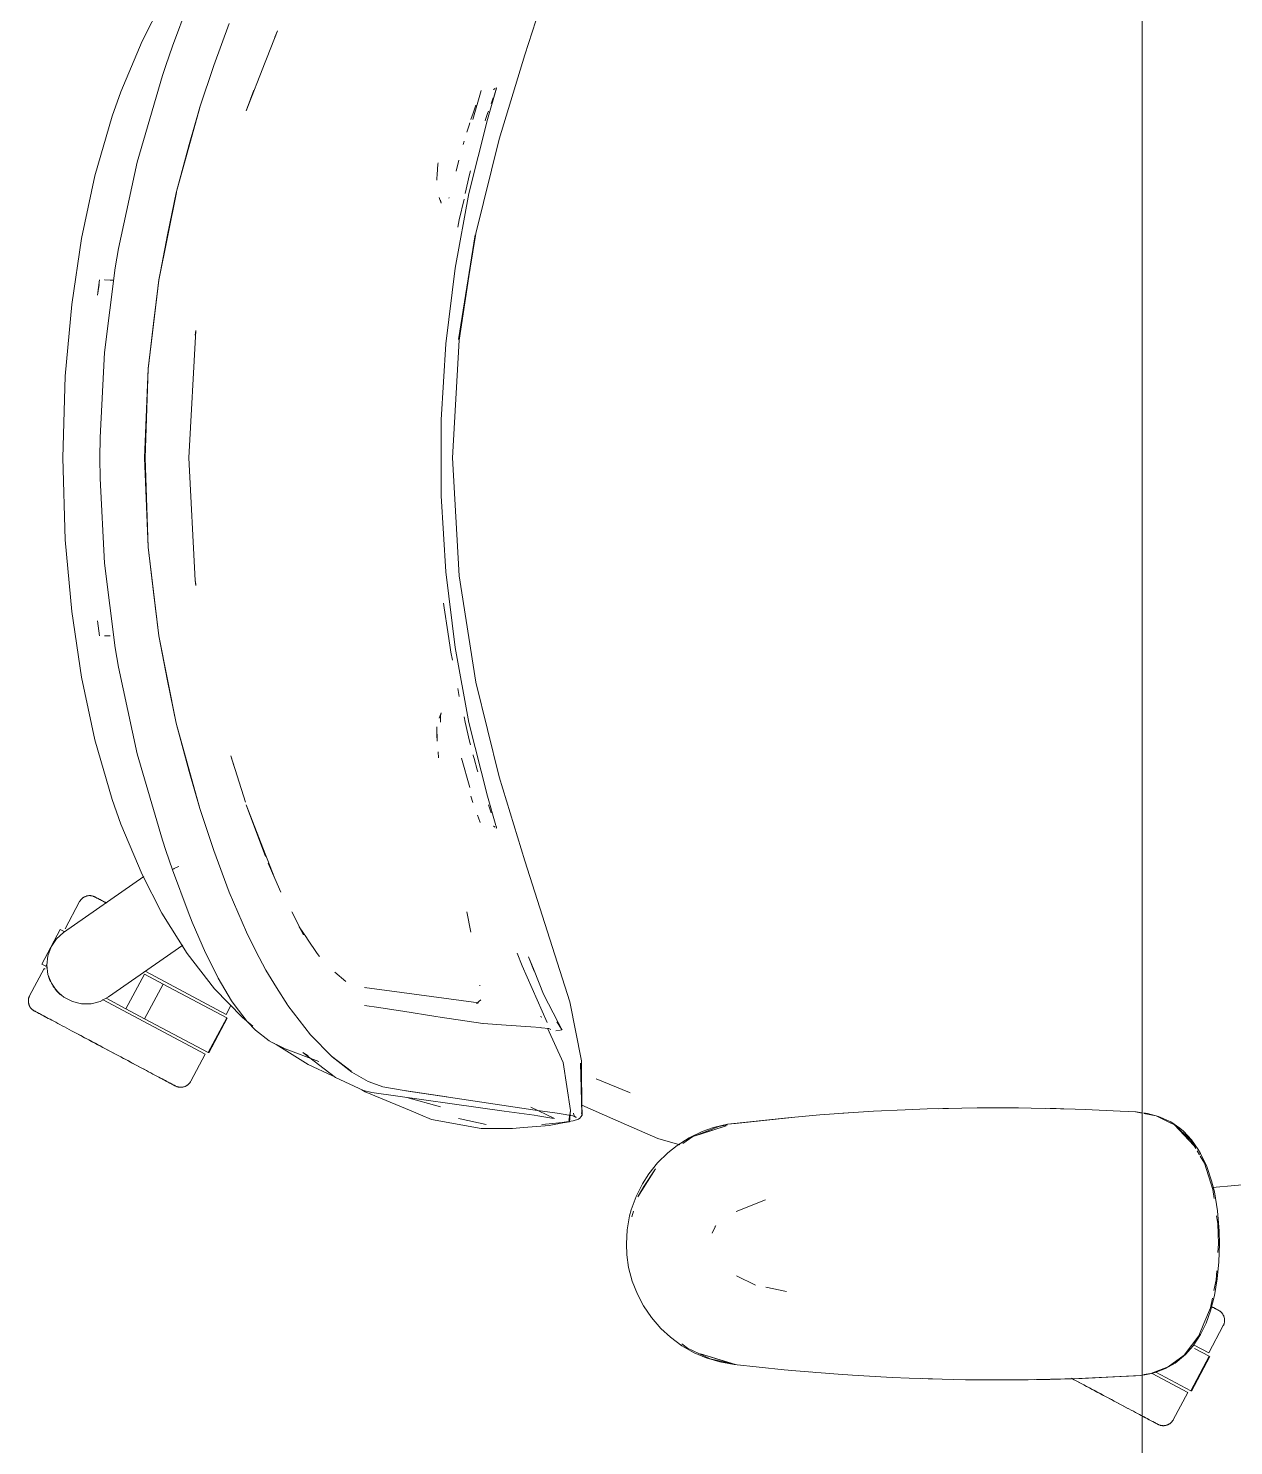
# Model space of a CAD drawing. Header units: millimetres. Extents: x 155927 to 295199, y -4084 to 97293.
# Drawn here: x 188526 to 188956, y 31308 to 31813 of the extents above; entities that cross this region are included whole.
import ezdxf

# ---------------------------------------------------------------- set-up
doc = ezdxf.new("R2010")
doc.units = ezdxf.units.MM
doc.header["$MEASUREMENT"] = 0
doc.layers.add('G-IMPT', color=8, linetype='CONTINUOUS', lineweight=9)
doc.layers.add('I-FURN', color=8, linetype='CONTINUOUS', lineweight=9)

msp = doc.modelspace()

# ---------------------------------------------------------------- linework, layer by layer
at = {"layer": 'G-IMPT'}
for p, q in [((188703.35, 31803.75), (188719.34, 31853.99)), ((188566.88, 31808.63), (188573.97, 31822.41)), ((188577.69, 31806.84), (188583.29, 31821.91)), ((188592.46, 31800.06), (188597.92, 31814.94)), ((188611.43, 31802.98), (188615.15, 31812.3)), ((188615.15, 31812.3), (188614.15, 31810.06)), ((188559.36, 31790.66), (188566.88, 31808.63)), ((188577.69, 31806.84), (188575.35, 31800.01)), ((188694.17, 31773.77), (188703.35, 31803.75)), ((188574.15, 31796.41), (188575.35, 31800.01)), ((188592.46, 31800.06), (188587.45, 31785.14)), ((188604.05, 31783.8), (188610.76, 31801.25)), ((188610.76, 31801.25), (188611.43, 31802.98)), ((188574.15, 31796.41), (188565.21, 31765.58)), ((188559.36, 31790.66), (188556.29, 31781.92)), ((188604.05, 31783.8), (188606.77, 31791.23)), ((188684.74, 31780.72), (188687.78, 31791.15)), ((188689.94, 31780.72), (188693.21, 31791.94)), ((188689.94, 31780.72), (188693.05, 31791.54)), ((188689.94, 31780.72), (188693, 31791.25)), ((188691.67, 31787.47), (188692.06, 31788.54)), ((188692.12, 31791.4), (188692.73, 31791.79)), ((188692.12, 31791.4), (188692.33, 31791.55)), ((188693, 31791.25), (188693.05, 31791.54)), ((188693.21, 31791.94), (188693.07, 31792.19)), ((188579.07, 31754.64), (188587.45, 31785.14)), ((188579.07, 31754.64), (188587.5, 31785.05)), ((188583.72, 31771.89), (188587.5, 31785.05)), ((188684.85, 31783.02), (188685.11, 31783.74)), ((188685.87, 31785.9), (188685.11, 31783.74)), ((188690.33, 31783.75), (188690.04, 31782.95)), ((188691.32, 31786.5), (188691.67, 31787.47)), ((188556.29, 31781.92), (188550.11, 31760.68)), ((188683.46, 31778.8), (188682.67, 31776.31)), ((188683.39, 31754.4), (188689.94, 31780.72)), ((188683.7, 31779.58), (188683.46, 31778.8)), ((188684.85, 31783.02), (188684.08, 31780.71)), ((188689.31, 31780.72), (188689.16, 31780.26)), ((188689.31, 31780.72), (188690.04, 31782.95)), ((188694.17, 31773.77), (188685.85, 31740.09)), ((188583.72, 31771.89), (188579.07, 31754.64)), ((188681.68, 31773.01), (188681.35, 31771.89)), ((188558.54, 31734.79), (188565.21, 31765.58)), ((188672.07, 31761.16), (188672.35, 31764.87)), ((188672.35, 31764.87), (188672.38, 31765.35)), ((188679.77, 31766.22), (188678.77, 31762.36)), ((188679.77, 31766.22), (188679.38, 31764.69)), ((188550.11, 31760.68), (188545.3, 31738.32)), ((188672.07, 31761.16), (188671.97, 31759.79)), ((188671.97, 31759.09), (188671.97, 31759.79)), ((188682.07, 31754.39), (188683.62, 31761.14)), ((188683.62, 31761.14), (188683.96, 31762.42)), ((188572.89, 31723.52), (188579.11, 31754.76)), ((188579.11, 31754.76), (188572.9, 31723.59)), ((188579.07, 31754.64), (188575.99, 31739.62)), ((188683.39, 31754.4), (188678.46, 31727.74)), ((188673.5, 31751), (188672.82, 31752.95)), ((188673.5, 31751), (188673.29, 31752.05)), ((188676.18, 31752.68), (188676.31, 31753.01)), ((188676.2, 31752.68), (188676.31, 31753.01)), ((188679.91, 31744.99), (188681.62, 31752.41)), ((188679.44, 31742.36), (188679.91, 31744.99)), ((188541.81, 31714.9), (188545.3, 31738.32)), ((188572.89, 31723.52), (188575.99, 31739.62)), ((188685.85, 31740.09), (188679.6, 31702.35)), ((188679.6, 31702.35), (188685.59, 31739.71)), ((188679.86, 31702.17), (188685.59, 31739.71)), ((188557.36, 31727.87), (188558.54, 31734.79)), ((188551.71, 31723.6), (188551.06, 31718.19)), ((188553.47, 31723.63), (188555.56, 31723.56)), ((188553.47, 31723.63), (188553.58, 31723.63)), ((188553.54, 31697.7), (188557.36, 31727.87)), ((188556.81, 31723.51), (188555.56, 31723.56)), ((188569.07, 31692), (188572.9, 31723.59)), ((188569.11, 31691.96), (188572.89, 31723.52)), ((188570.95, 31708.04), (188572.89, 31723.52)), ((188678.46, 31727.74), (188675.16, 31700.82)), ((188551.63, 31721.95), (188551.06, 31718.19)), ((188539.55, 31689.33), (188541.81, 31714.9)), ((188570.95, 31708.04), (188569.11, 31691.96)), ((188583.56, 31660.19), (188586.06, 31705.53)), ((188586.06, 31705.53), (188585.84, 31703.91)), ((188585.84, 31703.91), (188586.07, 31705.22)), ((188586.11, 31705.46), (188586.07, 31705.22)), ((188551.93, 31667.5), (188553.54, 31697.7)), ((188673.51, 31673.75), (188675.16, 31700.82)), ((188679.86, 31702.17), (188677.5, 31660.19)), ((188538.7, 31660.19), (188539.55, 31689.33)), ((188567.74, 31660.19), (188569.07, 31692)), ((188569.11, 31691.96), (188567.97, 31660.19)), ((188569.11, 31691.96), (188568.43, 31677.07)), ((188568.43, 31677.07), (188567.97, 31660.19)), ((188673.51, 31646.62), (188673.51, 31673.75)), ((188551.93, 31667.5), (188551.83, 31660.19)), ((188539.55, 31631.04), (188538.7, 31660.19)), ((188551.93, 31652.87), (188551.83, 31660.19)), ((188569.07, 31628.37), (188567.74, 31660.19)), ((188568.43, 31643.3), (188567.97, 31660.19)), ((188569.11, 31628.41), (188567.97, 31660.19)), ((188583.51, 31660.19), (188585.84, 31616.46)), ((188583.56, 31660.19), (188585.84, 31616.46)), ((188679.86, 31618.2), (188677.5, 31660.19)), ((188551.93, 31652.87), (188553.54, 31622.67)), ((188568.43, 31643.3), (188569.11, 31628.41)), ((188673.51, 31646.62), (188675.16, 31619.55)), ((188541.81, 31605.47), (188539.55, 31631.04)), ((188569.07, 31628.37), (188572.9, 31596.78)), ((188569.11, 31628.41), (188572.89, 31596.85)), ((188569.11, 31628.41), (188570.95, 31612.33)), ((188553.54, 31622.67), (188557.36, 31592.5)), ((188678.46, 31592.63), (188675.16, 31619.55)), ((188685.85, 31580.28), (188679.86, 31618.2)), ((188572.89, 31596.85), (188570.95, 31612.33)), ((188585.84, 31616.46), (188586.1, 31614.68)), ((188585.84, 31616.46), (188586.07, 31615.15)), ((188586.11, 31614.91), (188586.07, 31615.15)), ((188674.54, 31606.79), (188674.36, 31608.45)), ((188675.84, 31598.26), (188674.54, 31606.79)), ((188545.3, 31582.05), (188541.81, 31605.47)), ((188551.71, 31596.77), (188551.06, 31602.19)), ((188555.56, 31596.81), (188553.47, 31596.74)), ((188553.47, 31596.74), (188553.58, 31596.74)), ((188579.07, 31565.73), (188572.89, 31596.85)), ((188572.89, 31596.85), (188575.99, 31580.75)), ((188579.07, 31565.73), (188572.9, 31596.78)), ((188675.84, 31598.26), (188676.69, 31592.64)), ((188557.36, 31592.5), (188558.54, 31585.58)), ((188676.69, 31592.64), (188676.94, 31591.01)), ((188683.39, 31565.97), (188678.46, 31592.63)), ((188677.49, 31588.11), (188676.94, 31591.01)), ((188550.11, 31559.69), (188545.3, 31582.05)), ((188565.21, 31554.79), (188558.54, 31585.58)), ((188579.07, 31565.73), (188575.99, 31580.75)), ((188679.42, 31578), (188679.95, 31575.19)), ((188685.85, 31580.28), (188694.17, 31546.6)), ((188673.5, 31569.37), (188672.82, 31567.42)), ((188673.29, 31568.33), (188673.26, 31566.02)), ((188673.29, 31568.33), (188673.5, 31569.37)), ((188681.62, 31567.96), (188682.07, 31565.98)), ((188583.72, 31548.48), (188579.07, 31565.73)), ((188579.07, 31565.73), (188587.45, 31535.23)), ((188579.07, 31565.73), (188587.5, 31535.32)), ((188671.96, 31564.32), (188672.05, 31559.26)), ((188671.96, 31564.32), (188671.97, 31561.53)), ((188672.05, 31559.26), (188671.97, 31561.53)), ((188673.24, 31566.16), (188673.26, 31566.02)), ((188683.62, 31559.23), (188682.07, 31565.98)), ((188683.39, 31565.97), (188689.94, 31539.65)), ((188556.29, 31538.45), (188550.11, 31559.69)), ((188683.62, 31559.23), (188683.96, 31557.93)), ((188565.21, 31554.79), (188574.15, 31523.96)), ((188598.52, 31554.04), (188599.59, 31550.61)), ((188598.52, 31554.04), (188603.77, 31537.55)), ((188672.37, 31555.47), (188672.58, 31553.37)), ((188683.65, 31542.75), (188680.72, 31553.22)), ((188684.92, 31554.21), (188684.88, 31554.39)), ((188685.24, 31553.07), (188684.92, 31554.21)), ((188685.24, 31553.07), (188686.36, 31549.08)), ((188583.72, 31548.48), (188587.5, 31535.32)), ((188686.36, 31549.08), (188686.56, 31548.39)), ((188703.35, 31516.62), (188694.17, 31546.6)), ((188556.29, 31538.45), (188559.36, 31529.71)), ((188604.05, 31536.57), (188610.87, 31518.16)), ((188604.05, 31536.57), (188610.76, 31519.12)), ((188684.1, 31539.66), (188684.82, 31537.44)), ((188689.94, 31539.65), (188693.01, 31529.22)), ((188691.1, 31534.45), (188690.35, 31536.55)), ((188587.45, 31535.23), (188592.46, 31520.31)), ((188686.81, 31531.9), (188686.44, 31532.91)), ((188686.81, 31531.9), (188687.42, 31530.24)), ((188691.1, 31534.45), (188691.34, 31533.79)), ((188559.36, 31529.71), (188566.88, 31511.74)), ((188692.12, 31528.97), (188692.33, 31528.82)), ((188692.12, 31528.97), (188692.73, 31528.58)), ((188693.08, 31528.95), (188693.01, 31529.22)), ((188693.15, 31528.65), (188693.08, 31528.95)), ((188693.12, 31528.19), (188693.21, 31528.43)), ((188693.21, 31528.43), (188693.15, 31528.65)), ((188574.15, 31523.96), (188575.35, 31520.36)), ((188577.75, 31513.42), (188575.35, 31520.36)), ((188597.92, 31505.43), (188592.46, 31520.31)), ((188610.76, 31519.12), (188611.43, 31517.39)), ((188614.15, 31510.31), (188611.43, 31517.39)), ((188703.35, 31516.62), (188719.34, 31466.38)), ((188573.97, 31497.96), (188566.88, 31511.74)), ((188577.72, 31513.42), (188577.75, 31513.56)), ((188583.29, 31498.46), (188577.72, 31513.42)), ((188577.75, 31513.56), (188578.16, 31513.83)), ((188577.75, 31513.56), (188577.76, 31513.6)), ((188577.75, 31513.56), (188577.75, 31513.42)), ((188578.16, 31513.83), (188577.76, 31513.6)), ((188578.99, 31514.21), (188578.16, 31513.83)), ((188578.34, 31513.93), (188578.16, 31513.83)), ((188578.99, 31514.21), (188578.34, 31513.93)), ((188578.99, 31514.21), (188580.04, 31514.63)), ((188578.99, 31514.21), (188579.45, 31514.41)), ((188580.04, 31514.63), (188579.45, 31514.41)), ((188614.15, 31510.31), (188611.84, 31515.76)), ((188616.34, 31505.47), (188614.15, 31510.31)), ((188597.92, 31505.43), (188604.09, 31491.21)), ((188582.94, 31483.67), (188573.97, 31497.96)), ((188584.77, 31494.78), (188583.29, 31498.46)), ((188620.22, 31498.42), (188624.4, 31490.32)), ((188682.63, 31498.51), (188684.04, 31491.26)), ((188589.54, 31483.82), (188584.77, 31494.78)), ((188607.48, 31484.48), (188604.09, 31491.21)), ((188622.9, 31493.09), (188625.46, 31489.33)), ((188622.9, 31493.09), (188624.4, 31490.32)), ((188625.46, 31489.33), (188625.85, 31488.76)), ((188625.85, 31488.76), (188629.35, 31483.62)), ((188582.94, 31483.67), (188592.75, 31471.07)), ((188589.76, 31483.38), (188589.54, 31483.82)), ((188589.54, 31483.82), (188594.07, 31474.77)), ((188589.54, 31483.82), (188593.76, 31475.37)), ((188589.76, 31483.38), (188594.07, 31474.77)), ((188607.48, 31484.48), (188611.05, 31477.69)), ((188629.35, 31483.62), (188630.1, 31482.52)), ((188700.62, 31483.79), (188702.36, 31479.21)), ((188706.66, 31477.57), (188704.64, 31482.47)), ((188704.64, 31482.47), (188706.67, 31477.36)), ((188706.67, 31477.36), (188704.87, 31481.89)), ((188614.82, 31471.46), (188611.05, 31477.69)), ((188635.62, 31476.99), (188639.53, 31473.65)), ((188702.36, 31479.21), (188711.29, 31459.05)), ((188709.92, 31469.1), (188706.66, 31477.57)), ((188602.71, 31460.77), (188592.75, 31471.07)), ((188594.07, 31474.77), (188593.76, 31475.37)), ((188594.07, 31474.77), (188598.8, 31466.77)), ((188614.82, 31471.46), (188618.7, 31465.36)), ((188659.47, 31469.71), (188646.12, 31471.49)), ((188646.12, 31471.49), (188646.59, 31471.35)), ((188687.31, 31472.04), (188687.26, 31472.39)), ((188599.66, 31465.48), (188598.8, 31466.77)), ((188604.38, 31459.35), (188599.66, 31465.48)), ((188618.87, 31465.11), (188618.7, 31465.36)), ((188659.47, 31469.71), (188686.81, 31465.98)), ((188687.66, 31467.09), (188686.1, 31465.85)), ((188686.31, 31465.89), (188686.54, 31465.93)), ((188686.81, 31465.98), (188686.54, 31465.93)), ((188709.92, 31469.1), (188715.19, 31458.99)), ((188719.34, 31466.38), (188723.54, 31445.43)), ((188606.38, 31457.77), (188602.71, 31460.77)), ((188626.89, 31454.67), (188618.87, 31465.11)), ((188651.28, 31464.36), (188646.21, 31465.1)), ((188651.28, 31464.36), (188658.12, 31463.3)), ((188658.12, 31463.3), (188659.78, 31463.03)), ((188671.55, 31461.17), (188659.78, 31463.03)), ((188673.11, 31460.92), (188671.55, 31461.17)), ((188688.32, 31458.71), (188673.11, 31460.92)), ((188708.91, 31461.22), (188709.35, 31460.95)), ((188604.38, 31459.35), (188607.27, 31456.33)), ((188612.14, 31452.47), (188607.27, 31456.33)), ((188688.32, 31458.71), (188688.4, 31458.7)), ((188688.4, 31458.7), (188696.64, 31458.08)), ((188705.49, 31457.45), (188696.64, 31458.08)), ((188705.49, 31457.45), (188708.9, 31457.2)), ((188709.27, 31457.15), (188708.9, 31457.2)), ((188709.27, 31457.15), (188711.73, 31456.87)), ((188716.91, 31444.73), (188711.32, 31457.02)), ((188711.73, 31456.87), (188711.79, 31456.85)), ((188712.56, 31456.57), (188711.79, 31456.85)), ((188714.3, 31456.09), (188715.83, 31456.26)), ((188716.54, 31456.54), (188714.7, 31459.24)), ((188716.54, 31456.54), (188715.19, 31458.99)), ((188715.83, 31456.26), (188716.52, 31456.41)), ((188716.52, 31456.41), (188716.54, 31456.54)), ((188716.54, 31456.54), (188716.58, 31456.7)), ((188613.27, 31451.85), (188612.14, 31452.47)), ((188613.27, 31451.85), (188615.71, 31450.68)), ((188614.63, 31451.16), (188613.86, 31451.66)), ((188614.63, 31451.16), (188626.08, 31444.04)), ((188615.71, 31450.68), (188617.94, 31449.61)), ((188634.63, 31446.77), (188626.89, 31454.67)), ((188629.85, 31445.1), (188617.94, 31449.61)), ((188624.19, 31448.33), (188635.84, 31439.41)), ((188624.19, 31448.33), (188626.14, 31447.21)), ((188641.37, 31441.68), (188634.42, 31447.07)), ((188634.42, 31447.07), (188637.99, 31444.27)), ((188634.63, 31446.77), (188641.59, 31441.35)), ((188723.54, 31445.43), (188723.58, 31426.56)), ((188626.08, 31444.04), (188634.71, 31440.06)), ((188641.37, 31441.68), (188637.99, 31444.27)), ((188641.59, 31441.35), (188647.43, 31438.06)), ((188716.91, 31444.73), (188719.62, 31427.68)), ((188723.1, 31444.54), (188723.68, 31426.1)), ((188723.1, 31444.54), (188723.58, 31426.56)), ((188635.84, 31439.41), (188642.42, 31436.35)), ((188642.42, 31436.35), (188645.78, 31434.78)), ((188645.17, 31435.07), (188646.34, 31434.29)), ((188647.85, 31437.85), (188647.43, 31438.06)), ((188647.85, 31437.85), (188652.64, 31436.1)), ((188652.64, 31436.1), (188660.31, 31434.8)), ((188728.68, 31439), (188740.54, 31434.07)), ((188648.77, 31434.13), (188645.78, 31434.78)), ((188646.34, 31434.29), (188662.79, 31427.5)), ((188695.99, 31427.46), (188648.77, 31434.13)), ((188675.48, 31432.5), (188660.31, 31434.8)), ((188675.48, 31432.5), (188660.89, 31434.73)), ((188676.08, 31432.4), (188660.89, 31434.73)), ((188673.19, 31429.01), (188661.2, 31432.25)), ((188673.19, 31429.01), (188661.3, 31432.36)), ((188676.08, 31432.4), (188706.95, 31427.85)), ((188740.8, 31433.97), (188740.54, 31434.07)), ((188662.79, 31427.5), (188666.15, 31426.11)), ((188670.01, 31424.51), (188666.15, 31426.11)), ((188695.99, 31427.46), (188706.65, 31426.02)), ((188705.4, 31428.83), (188713.84, 31424.83)), ((188707.95, 31425.8), (188706.65, 31426.02)), ((188706.95, 31427.85), (188714.81, 31426.74)), ((188712.97, 31424.97), (188707.95, 31425.8)), ((188713.84, 31424.83), (188712.97, 31424.97)), ((188721.07, 31425.63), (188714.81, 31426.74)), ((188718.93, 31424.1), (188719.62, 31427.68)), ((188718.93, 31424.1), (188719.56, 31427.64)), ((188719.56, 31427.64), (188719.17, 31423.69)), ((188720.45, 31425.8), (188721.55, 31425.24)), ((188720.45, 31425.8), (188721.07, 31425.63)), ((188720.73, 31426.17), (188720.65, 31426.67)), ((188720.73, 31426.17), (188721.05, 31425.63)), ((188721.05, 31425.63), (188721.55, 31425.24)), ((188722.94, 31424.91), (188723.31, 31425.41)), ((188723.71, 31425.98), (188723.31, 31425.41)), ((188723.71, 31425.98), (188723.52, 31426.84)), ((188723.52, 31426.84), (188723.54, 31426.73)), ((188723.58, 31426.56), (188723.54, 31426.73)), ((188731.74, 31425.97), (188723.57, 31429.53)), ((188723.68, 31426.1), (188723.58, 31426.56)), ((188739.57, 31422.54), (188731.74, 31425.97)), ((188775.53, 31422.77), (188798.49, 31425.22)), ((188775.53, 31422.77), (188796.97, 31425.12)), ((188798.49, 31425.22), (188778.35, 31423.1)), ((188796.97, 31425.12), (188808.37, 31426.1)), ((188818.65, 31426.83), (188808.37, 31426.1)), ((188816.61, 31426.7), (188815.2, 31426.56)), ((188816.61, 31426.7), (188818.52, 31426.79)), ((188818.65, 31426.83), (188827.53, 31427.39)), ((188838.83, 31427.93), (188827.53, 31427.39)), ((188838.83, 31427.93), (188846.71, 31428.23)), ((188859.02, 31428.52), (188846.71, 31428.23)), ((188850.58, 31428.31), (188852.24, 31428.39)), ((188852.24, 31428.39), (188854.32, 31428.39)), ((188859.02, 31428.52), (188864.49, 31428.59)), ((188879.2, 31428.6), (188864.49, 31428.59)), ((188883.71, 31428.55), (188879.2, 31428.6)), ((188883.71, 31428.55), (188899.38, 31428.17)), ((188890.44, 31428.37), (188892.66, 31428.37)), ((188895.34, 31428.26), (188892.66, 31428.37)), ((188899.38, 31428.17), (188902.93, 31428.05)), ((188915.49, 31427.43), (188902.93, 31428.05)), ((188915.49, 31427.43), (188921.15, 31427.15)), ((188923.23, 31426.72), (188920.93, 31427.15)), ((188921.15, 31427.15), (188923.23, 31426.89)), ((188923.86, 31426.81), (188925.16, 31426.65)), ((188928.27, 31425.78), (188923.86, 31426.6)), ((188925.16, 31426.65), (188929.12, 31425.58)), ((188932.53, 31423.68), (188928.27, 31425.78)), ((188933.44, 31423.6), (188929.12, 31425.58)), ((188687.71, 31421.27), (188670.01, 31424.51)), ((188680.27, 31424.73), (188679.69, 31424.88)), ((188689.57, 31422.69), (188680.27, 31424.73)), ((188687.71, 31421.27), (188694.68, 31421.25)), ((188698.85, 31421.25), (188694.68, 31421.25)), ((188702.8, 31421.59), (188698.85, 31421.25)), ((188702.8, 31421.59), (188712.13, 31422.39)), ((188711.96, 31422.91), (188709.37, 31422.7)), ((188711.96, 31422.91), (188716.65, 31423.43)), ((188712.13, 31422.39), (188712.6, 31422.43)), ((188716.85, 31423.25), (188712.6, 31422.43)), ((188717.26, 31423.51), (188716.65, 31423.43)), ((188716.85, 31423.25), (188719.17, 31423.69)), ((188717.26, 31423.51), (188720.54, 31424.04)), ((188720.54, 31424.04), (188722.4, 31424.59)), ((188722.94, 31424.91), (188722.4, 31424.59)), ((188750.7, 31417.69), (188739.57, 31422.54)), ((188761.86, 31417.97), (188766.44, 31420.16)), ((188763.18, 31418.37), (188775.04, 31422.18)), ((188772.4, 31421.97), (188764.22, 31418.77)), ((188765.89, 31419.27), (188775.04, 31422.18)), ((188766.44, 31420.16), (188770.57, 31421.61)), ((188775.53, 31422.77), (188770.57, 31421.61)), ((188775.46, 31422.55), (188772.4, 31421.97)), ((188775.53, 31422.77), (188778.35, 31423.1)), ((188932.53, 31423.68), (188934.77, 31422.57)), ((188933.44, 31423.6), (188936.66, 31421.39)), ((188934.77, 31422.57), (188937.18, 31420.34)), ((188941.67, 31415.18), (188934.77, 31422.57)), ((188940.48, 31417.27), (188934.77, 31422.57)), ((188937.98, 31420.26), (188936.66, 31421.39)), ((188940.26, 31416.8), (188937.18, 31420.34)), ((188937.98, 31420.26), (188940.85, 31417.21)), ((188750.7, 31417.69), (188758.52, 31415.43)), ((188754.23, 31412.62), (188757.53, 31415.24)), ((188761.86, 31417.97), (188757.53, 31415.24)), ((188763.18, 31418.37), (188759.6, 31415.94)), ((188763.18, 31418.37), (188765.89, 31419.27)), ((188941.67, 31415.18), (188940.39, 31416.65)), ((188942.36, 31414.12), (188940.48, 31417.27)), ((188940.85, 31417.21), (188943.29, 31413.76)), ((188750.62, 31409.07), (188754.23, 31412.62)), ((188943.7, 31411.89), (188942.87, 31413.27)), ((188944.1, 31412.39), (188943.29, 31413.76)), ((188945.44, 31408.97), (188943.98, 31411.42)), ((188946.31, 31407.75), (188944.1, 31412.39)), ((188743.57, 31396.94), (188749.89, 31406.89)), ((188745.17, 31401.55), (188747.43, 31405.1)), ((188745.73, 31400.62), (188749.89, 31406.89)), ((188750.62, 31409.07), (188747.43, 31405.1)), ((188948.47, 31399.57), (188945.44, 31408.97)), ((188948.04, 31402.66), (188946.31, 31407.75)), ((188742.92, 31397.04), (188745.17, 31401.55)), ((188743.57, 31396.94), (188745.73, 31400.62)), ((188948.04, 31402.66), (188949.02, 31398.73)), ((188948.34, 31400.2), (188964.22, 31401.64)), ((188742.92, 31397.04), (188741.21, 31392.27)), ((188789.05, 31395.87), (188778.63, 31391.72)), ((188948.93, 31396.28), (188948.47, 31399.57)), ((188949.02, 31398.73), (188950.14, 31391.97)), ((188739.77, 31385.19), (188740.65, 31390.14)), ((188740.65, 31390.14), (188741.21, 31392.27)), ((188742.01, 31391.83), (188741.39, 31389.8)), ((188950.2, 31387.31), (188949.81, 31390.1)), ((188950.71, 31384.66), (188950.14, 31391.97)), ((188739.47, 31380.15), (188739.77, 31385.19)), ((188770.09, 31383.98), (188771.1, 31386.2)), ((188771.1, 31386.2), (188771.06, 31386.12)), ((188771.1, 31386.2), (188771.4, 31386.65)), ((188950.2, 31387.31), (188950.43, 31380.15)), ((188950.71, 31384.66), (188950.8, 31380.15)), ((188739.47, 31380.15), (188739.64, 31376.3)), ((188950.24, 31377.04), (188950.43, 31380.15)), ((188950.8, 31380.15), (188950.62, 31373.81)), ((188740.29, 31371.79), (188739.64, 31376.3)), ((188740.29, 31371.79), (188741.55, 31366.92)), ((188949.64, 31367.32), (188949.84, 31370.53)), ((188950.06, 31367.66), (188950.62, 31373.81)), ((188743.39, 31362.21), (188741.55, 31366.92)), ((188778.72, 31368.77), (188785.5, 31365.5)), ((188796.55, 31363.17), (188789.12, 31364.74)), ((188948.87, 31363.57), (188949.64, 31367.32)), ((188950.06, 31367.66), (188949.06, 31361.73)), ((188745.58, 31358.05), (188743.39, 31362.21)), ((188947.6, 31357.36), (188948.31, 31360.83)), ((188947.63, 31356.25), (188949.06, 31361.73)), ((188745.58, 31358.05), (188748.41, 31353.88)), ((188947.6, 31357.36), (188945.27, 31351.74)), ((188947.63, 31356.25), (188946.04, 31351.91)), ((188748.41, 31353.88), (188751.73, 31350.04)), ((188755.17, 31346.88), (188751.73, 31350.04)), ((188943.43, 31347.35), (188945.27, 31351.74)), ((188944.06, 31347.84), (188946.04, 31351.91)), ((188755.17, 31346.88), (188759.25, 31343.88)), ((188759.21, 31344.57), (188761.32, 31342.98)), ((188938.22, 31340.56), (188943.43, 31347.35)), ((188944.06, 31347.84), (188941.41, 31343.79)), ((188763.69, 31341.37), (188759.25, 31343.88)), ((188769.38, 31339.24), (188761.32, 31342.98)), ((188763.69, 31341.37), (188767.93, 31339.56)), ((188778.35, 31337.2), (188765.89, 31341.03)), ((188765.89, 31341.03), (188775.04, 31338.12)), ((188767.93, 31339.56), (188772.79, 31338.09)), ((188769.38, 31339.24), (188777.79, 31337.33)), ((188932.59, 31336.39), (188938.22, 31340.56)), ((188935, 31337.68), (188938.74, 31340.76)), ((188941.41, 31343.79), (188938.74, 31340.76)), ((188777.84, 31337.2), (188772.79, 31338.09)), ((188778.35, 31337.2), (188775.04, 31338.12)), ((188795.76, 31335.29), (188777.84, 31337.2)), ((188799.89, 31334.95), (188795.76, 31335.29)), ((188814.95, 31333.7), (188799.89, 31334.95)), ((188806.77, 31334.35), (188805.09, 31334.52)), ((188926.4, 31333.98), (188932.59, 31336.39)), ((188926.58, 31333.96), (188927.92, 31334.33)), ((188931.56, 31335.72), (188927.92, 31334.33)), ((188931.56, 31335.72), (188935, 31337.68)), ((188814.95, 31333.7), (188820.04, 31333.37)), ((188820.04, 31333.37), (188834.18, 31332.56)), ((188840.2, 31332.31), (188834.18, 31332.56)), ((188840.2, 31332.31), (188851.96, 31331.92)), ((188845.09, 31332.17), (188847.02, 31332.06)), ((188847.02, 31332.06), (188848.52, 31332.05)), ((188860.38, 31331.76), (188851.96, 31331.92)), ((188860.38, 31331.76), (188890.4, 31331.87)), ((188860.38, 31331.76), (188880.56, 31331.71)), ((188860.38, 31331.76), (188871.17, 31331.67)), ((188890.4, 31331.87), (188871.17, 31331.67)), ((188880.56, 31331.71), (188901.96, 31332.21)), ((188880.56, 31331.71), (188900.75, 31332.18)), ((188880.56, 31331.71), (188890.4, 31331.87)), ((188880.56, 31331.75), (188882.6, 31331.73)), ((188882.6, 31331.73), (188884.81, 31331.81)), ((188890.4, 31331.87), (188901.96, 31332.21)), ((188900.75, 31332.18), (188922.53, 31333.26)), ((188900.75, 31332.18), (188920.93, 31333.15)), ((188901.96, 31332.21), (188900.75, 31332.18)), ((188901.96, 31332.21), (188922.53, 31333.26)), ((188922.53, 31333.26), (188920.93, 31333.15)), ((188922.53, 31333.26), (188924.18, 31333.52)), ((188926.4, 31333.98), (188923.86, 31333.59)), ((188926.58, 31333.96), (188924.18, 31333.52))]:
    msp.add_line(p, q, dxfattribs=at)
at = {"layer": 'I-FURN'}
for p, q in [((188923.23, 32404.61), (188923.23, 31004.61)), ((188923.23, 31004.61), (188923.23, 32404.61)), ((188538.91, 31491.04), (188567.5, 31511.06)), ((188544.65, 31502.09), (188539.5, 31492.41)), ((188544.65, 31502.09), (188544.73, 31502.23)), ((188544.73, 31502.23), (188544.82, 31502.37)), ((188544.82, 31502.37), (188544.91, 31502.5)), ((188544.91, 31502.5), (188545, 31502.64)), ((188545, 31502.64), (188545.1, 31502.76)), ((188545.1, 31502.76), (188545.21, 31502.88)), ((188545.21, 31502.88), (188545.32, 31503)), ((188545.32, 31503), (188545.43, 31503.12)), ((188545.43, 31503.12), (188545.55, 31503.22)), ((188545.55, 31503.22), (188545.67, 31503.33)), ((188545.67, 31503.33), (188545.8, 31503.43)), ((188545.8, 31503.43), (188545.93, 31503.52)), ((188545.93, 31503.52), (188546.06, 31503.61)), ((188546.06, 31503.61), (188546.2, 31503.69)), ((188546.2, 31503.69), (188546.34, 31503.77)), ((188546.34, 31503.77), (188546.49, 31503.84)), ((188546.49, 31503.84), (188546.64, 31503.91)), ((188546.64, 31503.91), (188546.78, 31503.97)), ((188546.78, 31503.97), (188546.94, 31504.02)), ((188546.94, 31504.02), (188547.09, 31504.07)), ((188547.09, 31504.07), (188547.25, 31504.11)), ((188547.25, 31504.11), (188547.4, 31504.15)), ((188547.4, 31504.15), (188547.56, 31504.18)), ((188547.56, 31504.18), (188547.72, 31504.2)), ((188547.72, 31504.2), (188547.88, 31504.22)), ((188547.88, 31504.22), (188548.04, 31504.23)), ((188548.04, 31504.23), (188548.2, 31504.23)), ((188548.2, 31504.23), (188548.37, 31504.23)), ((188548.37, 31504.23), (188548.53, 31504.22)), ((188548.53, 31504.22), (188548.69, 31504.2)), ((188548.69, 31504.2), (188548.85, 31504.18)), ((188548.85, 31504.18), (188549, 31504.15)), ((188549, 31504.15), (188549.16, 31504.12)), ((188549.16, 31504.12), (188549.32, 31504.08)), ((188549.32, 31504.08), (188549.47, 31504.03)), ((188549.47, 31504.03), (188549.62, 31503.98)), ((188549.62, 31503.98), (188549.77, 31503.92)), ((188549.77, 31503.92), (188549.92, 31503.85)), ((188549.92, 31503.85), (188550.07, 31503.78)), ((188550.07, 31503.78), (188550.1, 31503.76)), ((188550.1, 31503.76), (188550.12, 31503.75)), ((188550.11, 31503.76), (188550.1, 31503.76)), ((188550.15, 31503.73), (188550.11, 31503.76)), ((188550.12, 31503.75), (188550.19, 31503.72)), ((188550.23, 31503.69), (188550.15, 31503.73)), ((188550.19, 31503.72), (188550.29, 31503.66)), ((188550.36, 31503.63), (188550.23, 31503.69)), ((188550.29, 31503.66), (188550.43, 31503.59)), ((188550.52, 31503.54), (188550.36, 31503.63)), ((188550.43, 31503.59), (188550.61, 31503.49)), ((188550.72, 31503.43), (188550.52, 31503.54)), ((188550.61, 31503.49), (188550.83, 31503.38)), ((188550.96, 31503.3), (188550.72, 31503.43)), ((188550.83, 31503.38), (188551.08, 31503.24)), ((188551.24, 31503.16), (188550.96, 31503.3)), ((188551.08, 31503.24), (188551.38, 31503.08)), ((188551.56, 31502.99), (188551.24, 31503.16)), ((188551.38, 31503.08), (188551.72, 31502.9)), ((188551.91, 31502.8), (188551.56, 31502.99)), ((188551.72, 31502.9), (188552.09, 31502.7)), ((188552.31, 31502.59), (188551.91, 31502.8)), ((188552.09, 31502.7), (188552.5, 31502.49)), ((188552.74, 31502.36), (188552.31, 31502.59)), ((188552.5, 31502.49), (188552.95, 31502.25)), ((188553.2, 31502.11), (188552.74, 31502.36)), ((188552.95, 31502.25), (188553.43, 31501.99)), ((188553.7, 31501.85), (188553.2, 31502.11)), ((188553.43, 31501.99), (188553.94, 31501.72)), ((188554.24, 31501.56), (188553.7, 31501.85)), ((188537.75, 31492.2), (188531.18, 31479.84)), ((188536.4, 31488.79), (188538.91, 31491.04)), ((188537.75, 31492.2), (188539.15, 31491.46)), ((188539.15, 31491.46), (188539.06, 31491.51)), ((188533.33, 31482.84), (188534.5, 31486)), ((188534.5, 31486), (188536.4, 31488.79)), ((188581.4, 31486.63), (188554.96, 31468.12)), ((188532.95, 31479.49), (188533.33, 31482.84)), ((188531.99, 31478.28), (188526.84, 31468.59)), ((188532.58, 31479.1), (188531.18, 31479.84)), ((188531.99, 31478.28), (188532.37, 31478.08)), ((188532.49, 31479.15), (188532.58, 31479.1)), ((188532.58, 31479.1), (188532.98, 31479.86)), ((188533.37, 31476.14), (188532.95, 31479.49)), ((188534.59, 31473), (188533.37, 31476.14)), ((188567.73, 31476.27), (188561.16, 31463.9)), ((188567.73, 31476.27), (188574.37, 31472.74)), ((188568.2, 31477.15), (188596.9, 31461.89)), ((188536.53, 31470.23), (188534.59, 31473)), ((188535.07, 31472.15), (188537.36, 31469.37)), ((188574.37, 31472.74), (188567.8, 31460.37)), ((188574.37, 31472.74), (188597.08, 31460.66)), ((188526.37, 31466.85), (188526.38, 31467.02)), ((188526.37, 31466.69), (188526.37, 31466.85)), ((188526.37, 31466.53), (188526.37, 31466.69)), ((188526.38, 31466.37), (188526.37, 31466.53)), ((188526.38, 31467.02), (188526.4, 31467.18)), ((188526.4, 31466.21), (188526.38, 31466.37)), ((188526.4, 31467.18), (188526.42, 31467.34)), ((188526.42, 31466.05), (188526.4, 31466.21)), ((188526.42, 31467.34), (188526.45, 31467.49)), ((188526.45, 31465.89), (188526.42, 31466.05)), ((188526.45, 31467.49), (188526.48, 31467.65)), ((188526.49, 31465.74), (188526.45, 31465.89)), ((188526.48, 31467.65), (188526.53, 31467.81)), ((188526.53, 31465.58), (188526.49, 31465.74)), ((188526.53, 31467.81), (188526.57, 31467.96)), ((188526.58, 31465.43), (188526.53, 31465.58)), ((188526.57, 31467.96), (188526.63, 31468.11)), ((188526.63, 31465.27), (188526.58, 31465.43)), ((188526.63, 31468.11), (188526.69, 31468.26)), ((188526.69, 31468.26), (188526.75, 31468.41)), ((188526.75, 31468.41), (188526.82, 31468.56)), ((188526.82, 31468.56), (188526.84, 31468.59)), ((188539.07, 31468.01), (188536.53, 31470.23)), ((188537.36, 31469.37), (188537.85, 31468.94)), ((188542.06, 31466.47), (188539.07, 31468.01)), ((188545.35, 31465.68), (188542.06, 31466.47)), ((188548.72, 31465.7), (188545.35, 31465.68)), ((188551.99, 31466.53), (188548.72, 31465.7)), ((188554.96, 31468.12), (188551.99, 31466.53)), ((188552.78, 31467.23), (188589.38, 31447.76)), ((188561.16, 31463.9), (188554.1, 31467.66)), ((188526.69, 31465.12), (188526.63, 31465.27)), ((188526.76, 31464.98), (188526.69, 31465.12)), ((188526.83, 31464.83), (188526.76, 31464.98)), ((188526.91, 31464.69), (188526.83, 31464.83)), ((188526.99, 31464.55), (188526.91, 31464.69)), ((188527.08, 31464.42), (188526.99, 31464.55)), ((188527.17, 31464.29), (188527.08, 31464.42)), ((188527.27, 31464.16), (188527.17, 31464.29)), ((188527.38, 31464.04), (188527.27, 31464.16)), ((188527.49, 31463.92), (188527.38, 31464.04)), ((188527.6, 31463.8), (188527.49, 31463.92)), ((188527.72, 31463.7), (188527.6, 31463.8)), ((188527.84, 31463.59), (188527.72, 31463.7)), ((188527.97, 31463.49), (188527.84, 31463.59)), ((188528.1, 31463.4), (188527.97, 31463.49)), ((188528.23, 31463.31), (188528.1, 31463.4)), ((188528.37, 31463.22), (188528.23, 31463.31)), ((188528.51, 31463.14), (188528.37, 31463.22)), ((188528.56, 31463.12), (188528.51, 31463.14)), ((188528.51, 31463.14), (188528.51, 31463.14)), ((188528.51, 31463.14), (188528.53, 31463.13)), ((188528.53, 31463.13), (188528.59, 31463.1)), ((188528.64, 31463.07), (188528.56, 31463.12)), ((188528.59, 31463.1), (188528.69, 31463.05)), ((188528.76, 31463.01), (188528.64, 31463.07)), ((188528.69, 31463.05), (188528.83, 31462.97)), ((188528.92, 31462.92), (188528.76, 31463.01)), ((188528.83, 31462.97), (188529.01, 31462.88)), ((188529.12, 31462.82), (188528.92, 31462.92)), ((188529.01, 31462.88), (188529.23, 31462.76)), ((188529.36, 31462.69), (188529.12, 31462.82)), ((188529.23, 31462.76), (188529.49, 31462.62)), ((188529.64, 31462.54), (188529.36, 31462.69)), ((188529.49, 31462.62), (188529.79, 31462.46)), ((188529.96, 31462.37), (188529.64, 31462.54)), ((188529.79, 31462.46), (188530.12, 31462.29)), ((188530.32, 31462.18), (188529.96, 31462.37)), ((188530.12, 31462.29), (188530.49, 31462.09)), ((188530.71, 31461.97), (188530.32, 31462.18)), ((188530.49, 31462.09), (188530.9, 31461.87)), ((188531.14, 31461.74), (188530.71, 31461.97)), ((188530.9, 31461.87), (188531.35, 31461.63)), ((188531.61, 31461.5), (188531.14, 31461.74)), ((188531.35, 31461.63), (188531.83, 31461.38)), ((188532.11, 31461.23), (188531.61, 31461.5)), ((188531.83, 31461.38), (188532.35, 31461.1)), ((188532.64, 31460.95), (188532.11, 31461.23)), ((188532.35, 31461.1), (188532.9, 31460.81)), ((188533.21, 31460.64), (188532.64, 31460.95)), ((188532.9, 31460.81), (188533.48, 31460.5)), ((188533.48, 31460.5), (188534.1, 31460.17)), ((188567.8, 31460.37), (188561.16, 31463.9)), ((188590.51, 31448.3), (188567.8, 31460.37)), ((188597.08, 31460.66), (188590.51, 31448.3)), ((188590.68, 31448.21), (188597.25, 31460.57)), ((188596.9, 31461.89), (188598.57, 31465.05)), ((188534.1, 31460.17), (188534.75, 31459.83)), ((188534.75, 31459.83), (188535.43, 31459.47)), ((188535.43, 31459.47), (188536.13, 31459.09)), ((188536.13, 31459.09), (188536.87, 31458.7)), ((188536.87, 31458.7), (188537.63, 31458.29)), ((188537.63, 31458.29), (188538.42, 31457.87)), ((188538.42, 31457.87), (188539.23, 31457.44)), ((188539.23, 31457.44), (188540.06, 31457)), ((188540.06, 31457), (188540.92, 31456.54)), ((188540.92, 31456.54), (188541.8, 31456.08)), ((188541.8, 31456.08), (188542.69, 31455.6)), ((188543.19, 31455.34), (188542.28, 31455.82)), ((188542.69, 31455.6), (188543.61, 31455.12)), ((188544.11, 31454.85), (188543.19, 31455.34)), ((188543.61, 31455.12), (188544.54, 31454.62)), ((188545.05, 31454.35), (188544.11, 31454.85)), ((188544.54, 31454.62), (188545.48, 31454.12)), ((188546, 31453.84), (188545.05, 31454.35)), ((188545.48, 31454.12), (188546.44, 31453.61)), ((188546.96, 31453.33), (188546, 31453.84)), ((188546.44, 31453.61), (188547.41, 31453.09)), ((188547.94, 31452.81), (188546.96, 31453.33)), ((188547.41, 31453.09), (188548.39, 31452.57)), ((188548.92, 31452.29), (188547.94, 31452.81)), ((188548.39, 31452.57), (188549.37, 31452.05)), ((188549.91, 31451.76), (188548.92, 31452.29)), ((188549.37, 31452.05), (188550.37, 31451.52)), ((188550.91, 31451.23), (188549.91, 31451.76)), ((188550.37, 31451.52), (188551.37, 31450.99)), ((188551.91, 31450.7), (188550.91, 31451.23)), ((188551.37, 31450.99), (188552.37, 31450.46)), ((188552.91, 31450.17), (188551.91, 31450.7)), ((188552.37, 31450.46), (188553.37, 31449.92)), ((188553.92, 31449.63), (188552.91, 31450.17)), ((188553.37, 31449.92), (188554.38, 31449.39)), ((188554.92, 31449.1), (188553.92, 31449.63)), ((188554.38, 31449.39), (188555.38, 31448.85)), ((188555.93, 31448.57), (188554.92, 31449.1)), ((188555.38, 31448.85), (188556.39, 31448.32)), ((188556.92, 31448.03), (188555.93, 31448.57)), ((188556.39, 31448.32), (188557.38, 31447.79)), ((188557.92, 31447.51), (188556.92, 31448.03)), ((188557.38, 31447.79), (188558.37, 31447.26)), ((188558.91, 31446.98), (188557.92, 31447.51)), ((188558.37, 31447.26), (188559.36, 31446.74)), ((188559.88, 31446.46), (188558.91, 31446.98)), ((188559.36, 31446.74), (188560.33, 31446.22)), ((188560.85, 31445.95), (188559.88, 31446.46)), ((188560.33, 31446.22), (188561.3, 31445.71)), ((188561.81, 31445.44), (188560.85, 31445.95)), ((188561.3, 31445.71), (188562.25, 31445.2)), ((188562.75, 31444.93), (188561.81, 31445.44)), ((188562.25, 31445.2), (188563.18, 31444.71)), ((188584.23, 31438.08), (188589.38, 31447.76)), ((188563.68, 31444.44), (188562.75, 31444.93)), ((188563.18, 31444.71), (188564.11, 31444.22)), ((188564.6, 31443.95), (188563.68, 31444.44)), ((188564.11, 31444.22), (188565.01, 31443.73)), ((188565.49, 31443.48), (188564.6, 31443.95)), ((188565.01, 31443.73), (188565.9, 31443.26)), ((188566.37, 31443.01), (188565.49, 31443.48)), ((188565.9, 31443.26), (188566.77, 31442.8)), ((188567.23, 31442.56), (188566.37, 31443.01)), ((188566.77, 31442.8), (188567.61, 31442.35)), ((188568.06, 31442.11), (188567.23, 31442.56)), ((188567.61, 31442.35), (188568.44, 31441.91)), ((188568.44, 31441.91), (188569.24, 31441.49)), ((188569.24, 31441.49), (188570.02, 31441.07)), ((188570.02, 31441.07), (188570.77, 31440.67)), ((188570.77, 31440.67), (188571.49, 31440.29)), ((188571.49, 31440.29), (188572.18, 31439.92)), ((188572.18, 31439.92), (188572.85, 31439.57)), ((188572.85, 31439.57), (188573.48, 31439.23)), ((188573.48, 31439.23), (188574.08, 31438.91)), ((188574.39, 31438.75), (188573.81, 31439.06)), ((188574.08, 31438.91), (188574.65, 31438.61)), ((188574.94, 31438.45), (188574.39, 31438.75)), ((188574.65, 31438.61), (188575.19, 31438.32)), ((188575.46, 31438.18), (188574.94, 31438.45)), ((188575.19, 31438.32), (188575.69, 31438.06)), ((188575.94, 31437.92), (188575.46, 31438.18)), ((188575.69, 31438.06), (188576.15, 31437.81)), ((188576.39, 31437.68), (188575.94, 31437.92)), ((188576.15, 31437.81), (188576.58, 31437.58)), ((188576.8, 31437.47), (188576.39, 31437.68)), ((188576.58, 31437.58), (188576.98, 31437.37)), ((188577.17, 31437.27), (188576.8, 31437.47)), ((188576.98, 31437.37), (188577.33, 31437.18)), ((188577.51, 31437.09), (188577.17, 31437.27)), ((188577.33, 31437.18), (188577.65, 31437.02)), ((188577.8, 31436.93), (188577.51, 31437.09)), ((188577.65, 31437.02), (188577.93, 31436.87)), ((188578.06, 31436.79), (188577.8, 31436.93)), ((188577.93, 31436.87), (188578.17, 31436.74)), ((188578.28, 31436.68), (188578.06, 31436.79)), ((188578.17, 31436.74), (188578.37, 31436.63)), ((188578.46, 31436.58), (188578.28, 31436.68)), ((188578.37, 31436.63), (188578.53, 31436.55)), ((188578.6, 31436.51), (188578.46, 31436.58)), ((188578.53, 31436.55), (188578.65, 31436.48)), ((188578.7, 31436.45), (188578.6, 31436.51)), ((188578.65, 31436.48), (188578.74, 31436.44)), ((188578.76, 31436.42), (188578.7, 31436.45)), ((188578.74, 31436.44), (188578.78, 31436.42)), ((188578.78, 31436.41), (188578.76, 31436.42)), ((188578.78, 31436.42), (188578.78, 31436.41)), ((188578.82, 31436.39), (188578.78, 31436.41)), ((188578.97, 31436.32), (188578.82, 31436.39)), ((188579.11, 31436.25), (188578.97, 31436.32)), ((188579.26, 31436.2), (188579.11, 31436.25)), ((188579.42, 31436.14), (188579.26, 31436.2)), ((188579.57, 31436.09), (188579.42, 31436.14)), ((188579.73, 31436.05), (188579.57, 31436.09)), ((188579.88, 31436.02), (188579.73, 31436.05)), ((188580.04, 31435.99), (188579.88, 31436.02)), ((188580.2, 31435.97), (188580.04, 31435.99)), ((188580.36, 31435.95), (188580.2, 31435.97)), ((188580.52, 31435.94), (188580.36, 31435.95)), ((188580.68, 31435.94), (188580.52, 31435.94)), ((188580.85, 31435.94), (188580.68, 31435.94)), ((188581.01, 31435.95), (188580.85, 31435.94)), ((188581.17, 31435.97), (188581.01, 31435.95)), ((188581.33, 31435.99), (188581.17, 31435.97)), ((188581.48, 31436.02), (188581.33, 31435.99)), ((188581.64, 31436.06), (188581.48, 31436.02)), ((188581.8, 31436.1), (188581.64, 31436.06)), ((188581.95, 31436.15), (188581.8, 31436.1)), ((188582.1, 31436.2), (188581.95, 31436.15)), ((188582.25, 31436.26), (188582.1, 31436.2)), ((188582.4, 31436.33), (188582.25, 31436.26)), ((188582.54, 31436.4), (188582.4, 31436.33)), ((188582.69, 31436.48), (188582.54, 31436.4)), ((188582.82, 31436.56), (188582.69, 31436.48)), ((188582.96, 31436.65), (188582.82, 31436.56)), ((188583.09, 31436.74), (188582.96, 31436.65)), ((188583.22, 31436.84), (188583.09, 31436.74)), ((188583.34, 31436.95), (188583.22, 31436.84)), ((188583.46, 31437.05), (188583.34, 31436.95)), ((188583.57, 31437.17), (188583.46, 31437.05)), ((188583.68, 31437.29), (188583.57, 31437.17)), ((188583.79, 31437.41), (188583.68, 31437.29)), ((188583.89, 31437.54), (188583.79, 31437.41)), ((188583.98, 31437.67), (188583.89, 31437.54)), ((188584.07, 31437.8), (188583.98, 31437.67)), ((188584.16, 31437.94), (188584.07, 31437.8)), ((188584.23, 31438.08), (188584.16, 31437.94)), ((188947.88, 31357.87), (188948.31, 31357.64)), ((188948.52, 31357.52), (188948.11, 31357.74)), ((188948.31, 31357.64), (188948.7, 31357.43)), ((188948.9, 31357.32), (188948.52, 31357.52)), ((188948.7, 31357.43), (188949.06, 31357.24)), ((188949.23, 31357.15), (188948.9, 31357.32)), ((188949.06, 31357.24), (188949.37, 31357.07)), ((188949.53, 31356.99), (188949.23, 31357.15)), ((188949.37, 31357.07), (188949.65, 31356.92)), ((188949.79, 31356.85), (188949.53, 31356.99)), ((188949.65, 31356.92), (188949.89, 31356.79)), ((188950.01, 31356.73), (188949.79, 31356.85)), ((188949.89, 31356.79), (188950.1, 31356.69)), ((188950.19, 31356.64), (188950.01, 31356.73)), ((188950.1, 31356.69), (188950.26, 31356.6)), ((188950.33, 31356.56), (188950.19, 31356.64)), ((188950.26, 31356.6), (188950.38, 31356.54)), ((188950.43, 31356.51), (188950.33, 31356.56)), ((188950.38, 31356.54), (188950.46, 31356.49)), ((188950.49, 31356.48), (188950.43, 31356.51)), ((188950.46, 31356.49), (188950.5, 31356.47)), ((188950.51, 31356.47), (188950.49, 31356.48)), ((188950.5, 31356.47), (188950.51, 31356.47)), ((188950.51, 31356.47), (188950.65, 31356.39)), ((188950.65, 31356.39), (188950.79, 31356.31)), ((188950.79, 31356.31), (188950.92, 31356.22)), ((188950.92, 31356.22), (188951.05, 31356.12)), ((188951.05, 31356.12), (188951.18, 31356.02)), ((188951.18, 31356.02), (188951.3, 31355.92)), ((188951.3, 31355.92), (188951.42, 31355.81)), ((188951.42, 31355.81), (188951.53, 31355.69)), ((188951.53, 31355.69), (188951.64, 31355.57)), ((188951.64, 31355.57), (188951.75, 31355.45)), ((188951.75, 31355.45), (188951.84, 31355.32)), ((188951.84, 31355.32), (188951.94, 31355.19)), ((188951.94, 31355.19), (188952.03, 31355.06)), ((188952.03, 31355.06), (188952.11, 31354.92)), ((188952.11, 31354.92), (188952.19, 31354.78)), ((188952.19, 31354.78), (188952.26, 31354.63)), ((188952.26, 31354.63), (188952.33, 31354.49)), ((188952.33, 31354.49), (188952.39, 31354.34)), ((188952.39, 31354.34), (188952.44, 31354.19)), ((188947.03, 31341.33), (188952.18, 31351.02)), ((188952.2, 31351.06), (188952.18, 31351.02)), ((188952.27, 31351.2), (188952.2, 31351.06)), ((188952.33, 31351.35), (188952.27, 31351.2)), ((188952.39, 31351.5), (188952.33, 31351.35)), ((188952.45, 31351.65), (188952.39, 31351.5)), ((188952.44, 31354.19), (188952.49, 31354.03)), ((188952.49, 31351.8), (188952.45, 31351.65)), ((188952.49, 31354.03), (188952.53, 31353.88)), ((188952.53, 31351.96), (188952.49, 31351.8)), ((188952.53, 31353.88), (188952.57, 31353.72)), ((188952.57, 31352.12), (188952.53, 31351.96)), ((188952.57, 31353.72), (188952.59, 31353.56)), ((188952.6, 31352.28), (188952.57, 31352.12)), ((188952.59, 31353.56), (188952.62, 31353.4)), ((188952.62, 31352.44), (188952.6, 31352.28)), ((188952.62, 31353.4), (188952.63, 31353.24)), ((188952.64, 31352.6), (188952.62, 31352.44)), ((188952.63, 31353.24), (188952.64, 31353.08)), ((188952.64, 31353.08), (188952.65, 31352.92)), ((188952.65, 31352.92), (188952.64, 31352.76)), ((188952.64, 31352.76), (188952.64, 31352.6)), ((188947.21, 31340.1), (188940.64, 31327.74)), ((188940.81, 31327.65), (188947.38, 31340.01)), ((188941.83, 31344.09), (188947.03, 31341.33)), ((188941.92, 31342.91), (188947.21, 31340.1)), ((188940.64, 31327.74), (188928.13, 31334.39)), ((188899.05, 31331.73), (188898.06, 31332.25)), ((188898.52, 31332.01), (188899.5, 31331.49)), ((188900.04, 31331.21), (188899.05, 31331.73)), ((188899.5, 31331.49), (188900.5, 31330.96)), ((188901.04, 31330.67), (188900.04, 31331.21)), ((188900.5, 31330.96), (188901.5, 31330.43)), ((188902.04, 31330.14), (188901.04, 31330.67)), ((188901.5, 31330.43), (188902.5, 31329.9)), ((188903.04, 31329.61), (188902.04, 31330.14)), ((188902.5, 31329.9), (188903.5, 31329.36)), ((188904.05, 31329.07), (188903.04, 31329.61)), ((188903.5, 31329.36), (188904.51, 31328.83)), ((188905.05, 31328.54), (188904.05, 31329.07)), ((188926.85, 31333.94), (188939.51, 31327.2)), ((188904.51, 31328.83), (188905.51, 31328.29)), ((188906.06, 31328.01), (188905.05, 31328.54)), ((188905.51, 31328.29), (188906.52, 31327.76)), ((188907.05, 31327.47), (188906.06, 31328.01)), ((188906.52, 31327.76), (188907.51, 31327.23)), ((188908.05, 31326.95), (188907.05, 31327.47)), ((188907.51, 31327.23), (188908.5, 31326.7)), ((188909.04, 31326.42), (188908.05, 31326.95)), ((188908.5, 31326.7), (188909.49, 31326.18)), ((188910.01, 31325.9), (188909.04, 31326.42)), ((188909.49, 31326.18), (188910.46, 31325.66)), ((188910.98, 31325.39), (188910.01, 31325.9)), ((188910.46, 31325.66), (188911.43, 31325.15)), ((188911.94, 31324.88), (188910.98, 31325.39)), ((188911.43, 31325.15), (188912.38, 31324.65)), ((188912.88, 31324.38), (188911.94, 31324.88)), ((188912.38, 31324.65), (188913.31, 31324.15)), ((188913.81, 31323.88), (188912.88, 31324.38)), ((188913.31, 31324.15), (188914.24, 31323.66)), ((188934.36, 31317.52), (188939.51, 31327.2)), ((188914.73, 31323.39), (188913.81, 31323.88)), ((188914.24, 31323.66), (188915.14, 31323.17)), ((188915.62, 31322.92), (188914.73, 31323.39)), ((188915.14, 31323.17), (188916.03, 31322.7)), ((188916.5, 31322.45), (188915.62, 31322.92)), ((188916.03, 31322.7), (188916.9, 31322.24)), ((188917.36, 31322), (188916.5, 31322.45)), ((188916.9, 31322.24), (188917.74, 31321.79)), ((188918.19, 31321.55), (188917.36, 31322)), ((188917.74, 31321.79), (188918.57, 31321.35)), ((188918.57, 31321.35), (188919.37, 31320.93)), ((188919.37, 31320.93), (188920.15, 31320.51)), ((188920.15, 31320.51), (188920.9, 31320.12)), ((188920.9, 31320.12), (188921.62, 31319.73)), ((188921.62, 31319.73), (188922.31, 31319.36)), ((188922.31, 31319.36), (188922.98, 31319.01)), ((188922.98, 31319.01), (188923.61, 31318.67)), ((188923.61, 31318.67), (188924.21, 31318.35)), ((188924.52, 31318.19), (188923.94, 31318.5)), ((188924.21, 31318.35), (188924.78, 31318.05)), ((188925.07, 31317.89), (188924.52, 31318.19)), ((188924.78, 31318.05), (188925.32, 31317.77)), ((188925.59, 31317.62), (188925.07, 31317.89)), ((188925.32, 31317.77), (188925.82, 31317.5)), ((188926.07, 31317.36), (188925.59, 31317.62)), ((188925.82, 31317.5), (188926.28, 31317.25)), ((188926.52, 31317.13), (188926.07, 31317.36)), ((188926.28, 31317.25), (188926.71, 31317.02)), ((188926.93, 31316.91), (188926.52, 31317.13)), ((188926.71, 31317.02), (188927.11, 31316.81)), ((188927.3, 31316.71), (188926.93, 31316.91)), ((188927.11, 31316.81), (188927.46, 31316.62)), ((188927.64, 31316.53), (188927.3, 31316.71)), ((188927.46, 31316.62), (188927.78, 31316.46)), ((188927.93, 31316.37), (188927.64, 31316.53)), ((188927.78, 31316.46), (188928.06, 31316.31)), ((188928.19, 31316.24), (188927.93, 31316.37)), ((188928.06, 31316.31), (188928.3, 31316.18)), ((188928.41, 31316.12), (188928.19, 31316.24)), ((188928.3, 31316.18), (188928.5, 31316.07)), ((188928.59, 31316.02), (188928.41, 31316.12)), ((188928.5, 31316.07), (188928.66, 31315.99)), ((188928.73, 31315.95), (188928.59, 31316.02)), ((188928.66, 31315.99), (188928.78, 31315.92)), ((188928.83, 31315.9), (188928.73, 31315.95)), ((188928.78, 31315.92), (188928.87, 31315.88)), ((188928.89, 31315.86), (188928.83, 31315.9)), ((188928.87, 31315.88), (188928.91, 31315.86)), ((188928.91, 31315.85), (188928.89, 31315.86)), ((188928.91, 31315.86), (188928.91, 31315.85)), ((188928.95, 31315.83), (188928.91, 31315.85)), ((188929.1, 31315.76), (188928.95, 31315.83)), ((188929.24, 31315.7), (188929.1, 31315.76)), ((188929.39, 31315.64), (188929.24, 31315.7)), ((188929.55, 31315.58), (188929.39, 31315.64)), ((188929.7, 31315.54), (188929.55, 31315.58)), ((188929.86, 31315.49), (188929.7, 31315.54)), ((188930.01, 31315.46), (188929.86, 31315.49)), ((188930.17, 31315.43), (188930.01, 31315.46)), ((188930.33, 31315.41), (188930.17, 31315.43)), ((188930.49, 31315.39), (188930.33, 31315.41)), ((188930.65, 31315.38), (188930.49, 31315.39)), ((188930.81, 31315.38), (188930.65, 31315.38)), ((188930.98, 31315.38), (188930.81, 31315.38)), ((188931.14, 31315.39), (188930.98, 31315.38)), ((188931.3, 31315.41), (188931.14, 31315.39)), ((188931.46, 31315.43), (188931.3, 31315.41)), ((188931.61, 31315.46), (188931.46, 31315.43)), ((188931.77, 31315.5), (188931.61, 31315.46)), ((188931.93, 31315.54), (188931.77, 31315.5)), ((188932.08, 31315.59), (188931.93, 31315.54)), ((188932.23, 31315.64), (188932.08, 31315.59)), ((188932.38, 31315.7), (188932.23, 31315.64)), ((188932.53, 31315.77), (188932.38, 31315.7)), ((188932.67, 31315.84), (188932.53, 31315.77)), ((188932.82, 31315.92), (188932.67, 31315.84)), ((188932.95, 31316), (188932.82, 31315.92)), ((188933.09, 31316.09), (188932.95, 31316)), ((188933.22, 31316.18), (188933.09, 31316.09)), ((188933.35, 31316.28), (188933.22, 31316.18)), ((188933.47, 31316.39), (188933.35, 31316.28)), ((188933.59, 31316.5), (188933.47, 31316.39)), ((188933.7, 31316.61), (188933.59, 31316.5)), ((188933.81, 31316.73), (188933.7, 31316.61)), ((188933.92, 31316.85), (188933.81, 31316.73)), ((188934.02, 31316.98), (188933.92, 31316.85)), ((188934.11, 31317.11), (188934.02, 31316.98)), ((188934.2, 31317.24), (188934.11, 31317.11)), ((188934.29, 31317.38), (188934.2, 31317.24)), ((188934.36, 31317.52), (188934.29, 31317.38))]:
    msp.add_line(p, q, dxfattribs=at)
for points in [[(188533.05, 31478.05), (188533.01, 31478.42), (188532.97, 31479.09), (188532.97, 31479.62), (188532.98, 31479.86)], [(188537.01, 31469.71), (188536.61, 31470.11), (188536.25, 31470.53), (188535.92, 31470.95)]]:
    msp.add_open_spline(points, degree=3, dxfattribs=at)
msp.add_open_spline([(188534.31, 31473.55), (188534.23, 31473.71), (188533.94, 31474.35), (188533.72, 31474.97), (188533.57, 31475.44)], degree=3, knots=[-0.5319761, -0.5319761, -0.5319761, -0.5319761, -0.5, -0.4, -0.4, -0.4, -0.4], dxfattribs=at)

doc.saveas('drawing.dxf')
